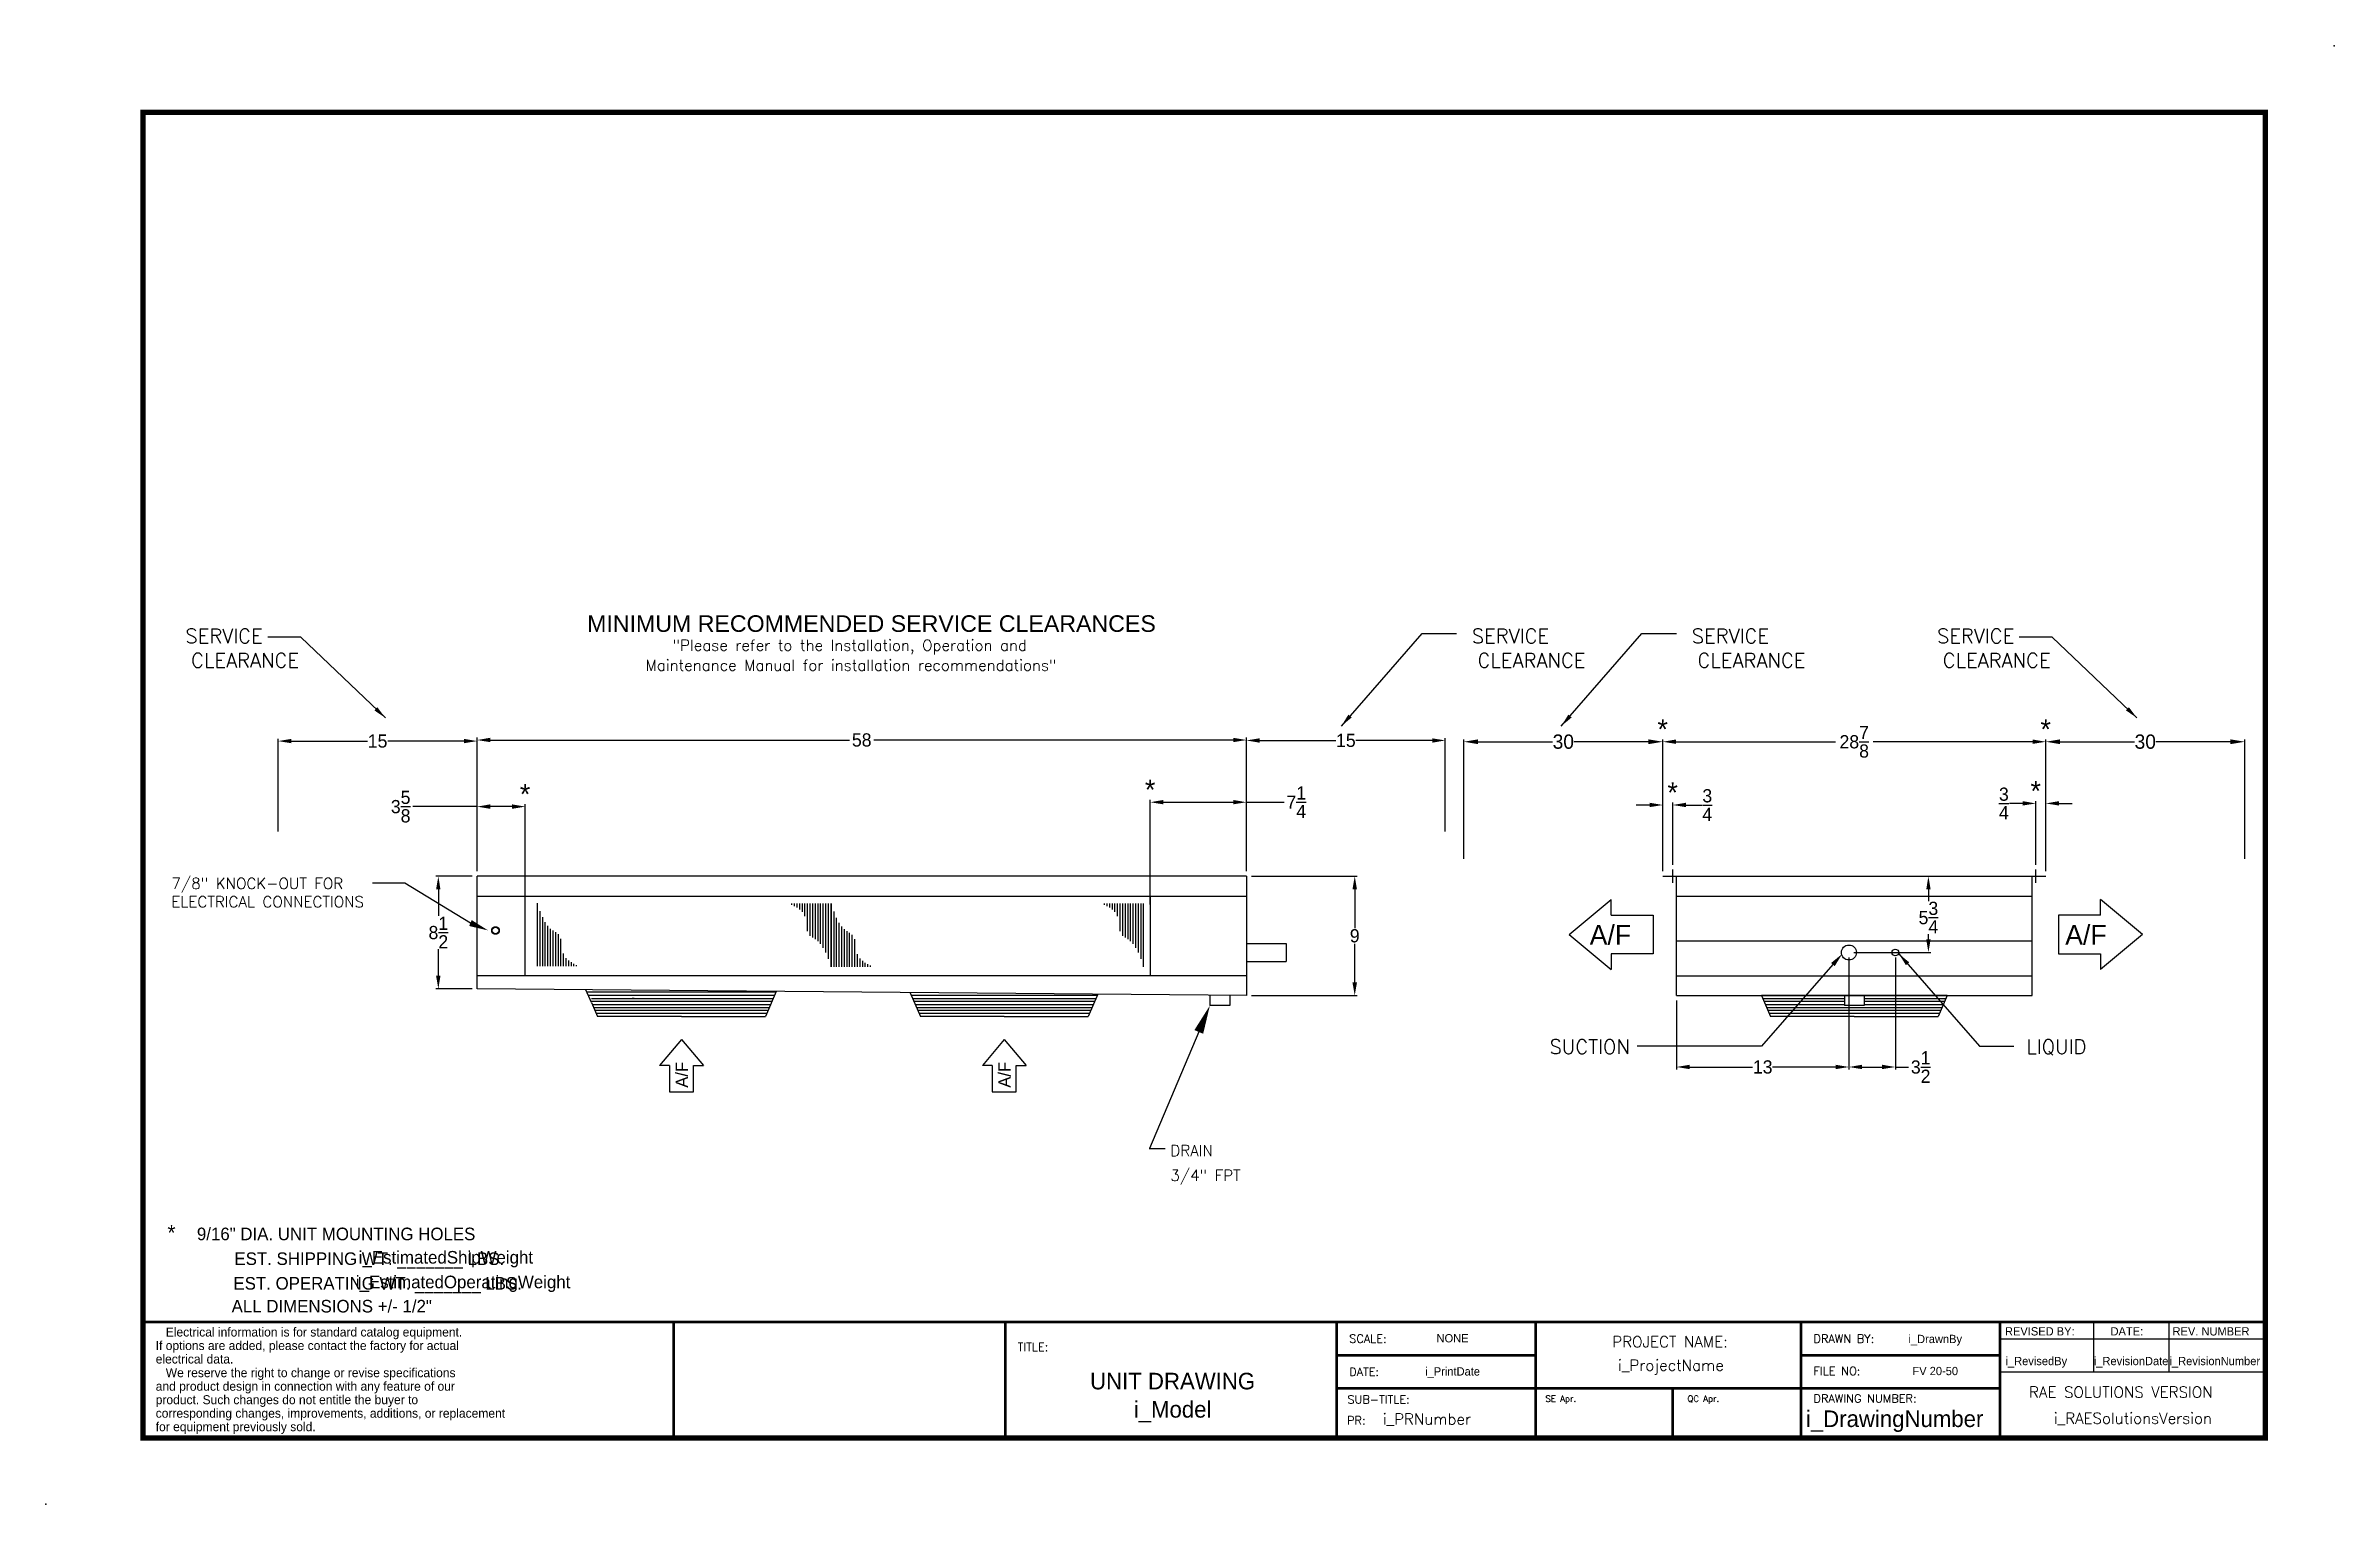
# Model space of a CAD drawing. Extents: x -7 to 165, y -5 to 105.
import ezdxf
from ezdxf.enums import TextEntityAlignment as Align

# ---------------------------------------------------------------- set-up
doc = ezdxf.new("R2010")
doc.units = 0
doc.header["$MEASUREMENT"] = 0
doc.layers.get('0').update_dxf_attribs({"linetype": 'CONTINUOUS'})
doc.layers.get('Defpoints').update_dxf_attribs({"linetype": 'CONTINUOUS'})
doc.layers.add('0 Unit', color=7, linetype='CONTINUOUS')
doc.styles.add('dimentions', font='ARIAL.TTF')
doc.styles.add('SIMPLEX', font='SIMPLEX')
doc.dimstyles.get("Standard").update_dxf_attribs({"dimtxt": 0.996, "dimasz": 0.996, "dimexe": 0.18, "dimexo": 0.375, "dimgap": 0.09, "dimtad": 0, "dimtih": 1, "dimtoh": 1, "dimdec": 3, "dimzin": 0, "dimdsep": 46, "dimlunit": 5, "dimtxsty": 'STANDARD', "dimcen": 0.09, "dimadec": 0, "dimazin": 0, "dimtfac": 1, "dimtdec": 3, "dimtofl": 0, "dimtmove": 0, "dimatfit": 3, "dimfxl": 1, "dimtolj": 1, "dimtzin": 0, "dimarcsym": 0})

# ---------------------------------------------------------------- blocks, each defined once
blk = doc.blocks.new('*D21')
at = {"color": 0, "lineweight": -2}
for p, q in [((25.18, 45.84), (25.18, 52.83)), ((26.18, 52.65), (53.26, 52.65)), ((82.19, 52.65), (55.1, 52.65)), ((83.18, 42.75), (83.18, 52.83))]:
    blk.add_line(p, q, dxfattribs=at)
at = {"color": 0}
for points in [[(26.18, 52.82), (26.18, 52.49), (25.18, 52.65)], [(82.19, 52.82), (82.19, 52.49), (83.18, 52.65)]]:
    blk.add_solid(points, dxfattribs=at)
at = {"layer": 'Defpoints', "color": 0}
for p in [(83.18, 52.65), (25.18, 45.46), (83.18, 42.38)]:
    blk.add_point(p, dxfattribs=at)
at = {"color": 0, "insert": (54.18, 52.65), "char_height": 0.996, "attachment_point": 5}
blk.add_mtext('\\A1;58', dxfattribs=at)
blk = doc.blocks.new('*D15')
at = {"color": 0, "lineweight": -2}
for p, q in [((75.93, 40.25), (75.93, 48.14)), ((76.93, 47.96), (82.19, 47.96)), ((83.18, 45.75), (83.18, 48.14)), ((83.18, 47.96), (86.02, 47.96))]:
    blk.add_line(p, q, dxfattribs=at)
at = {"color": 0}
for points in [[(76.93, 48.13), (76.93, 47.8), (75.93, 47.96)], [(82.19, 48.13), (82.19, 47.8), (83.18, 47.96)]]:
    blk.add_solid(points, dxfattribs=at)
at = {"layer": 'Defpoints', "color": 0}
for p in [(83.18, 47.96), (83.18, 45.38), (75.93, 39.88)]:
    blk.add_point(p, dxfattribs=at)
at = {"color": 0, "insert": (86.94, 47.96), "char_height": 0.996, "attachment_point": 5}
blk.add_mtext('\\A1;7{\\H1x;\\S1/4;}', dxfattribs=at)
blk = doc.blocks.new('*D16')
at = {"color": 0, "lineweight": -2}
for p, q in [((25.18, 47.63), (20.34, 47.63)), ((25.18, 42.75), (25.18, 47.81)), ((27.81, 47.63), (26.18, 47.63)), ((28.81, 40.25), (28.81, 47.81))]:
    blk.add_line(p, q, dxfattribs=at)
at = {"color": 0}
for points in [[(26.18, 47.8), (26.18, 47.46), (25.18, 47.63)], [(27.81, 47.8), (27.81, 47.46), (28.81, 47.63)]]:
    blk.add_solid(points, dxfattribs=at)
at = {"layer": 'Defpoints', "color": 0}
for p in [(25.18, 47.63), (25.18, 42.38), (28.81, 39.88)]:
    blk.add_point(p, dxfattribs=at)
at = {"color": 0, "insert": (19.42, 47.63), "char_height": 0.996, "attachment_point": 5}
blk.add_mtext('\\A1;3{\\H1x;\\S5/8;}', dxfattribs=at)
blk = doc.blocks.new('*D17')
at = {"color": 0, "lineweight": -2}
for p, q in [((83.56, 42.38), (91.53, 42.38)), ((91.35, 41.38), (91.35, 38.46)), ((91.35, 34.37), (91.35, 37.29)), ((83.56, 33.38), (91.53, 33.38))]:
    blk.add_line(p, q, dxfattribs=at)
at = {"color": 0}
for points in [[(91.18, 41.38), (91.52, 41.38), (91.35, 42.38)], [(91.18, 34.37), (91.52, 34.37), (91.35, 33.38)]]:
    blk.add_solid(points, dxfattribs=at)
at = {"layer": 'Defpoints', "color": 0}
for p in [(83.18, 42.38), (83.18, 33.38), (91.35, 33.38)]:
    blk.add_point(p, dxfattribs=at)
at = {"color": 0, "insert": (91.35, 37.88), "char_height": 0.996, "attachment_point": 5}
blk.add_mtext('\\A1;9', dxfattribs=at)
blk = doc.blocks.new('*D18')
at = {"color": 0, "lineweight": -2}
for p, q in [((83.18, 45.75), (83.18, 52.8)), ((84.18, 52.62), (89.93, 52.62)), ((97.19, 52.62), (91.44, 52.62)), ((98.18, 45.75), (98.18, 52.8))]:
    blk.add_line(p, q, dxfattribs=at)
at = {"color": 0}
for points in [[(84.18, 52.78), (84.18, 52.45), (83.18, 52.62)], [(97.19, 52.78), (97.19, 52.45), (98.18, 52.62)]]:
    blk.add_solid(points, dxfattribs=at)
at = {"layer": 'Defpoints', "color": 0}
for p in [(98.18, 52.62), (83.18, 45.38), (98.18, 45.38)]:
    blk.add_point(p, dxfattribs=at)
at = {"color": 0, "insert": (90.68, 52.62), "char_height": 0.996, "attachment_point": 5}
blk.add_mtext('\\A1;15', dxfattribs=at)
blk = doc.blocks.new('*D19')
at = {"color": 0, "lineweight": -2}
for p, q in [((10.18, 45.75), (10.18, 52.75)), ((11.18, 52.57), (16.93, 52.57)), ((24.19, 52.57), (18.44, 52.57)), ((25.18, 45.75), (25.18, 52.75))]:
    blk.add_line(p, q, dxfattribs=at)
at = {"color": 0}
for points in [[(11.18, 52.74), (11.18, 52.41), (10.18, 52.57)], [(24.19, 52.74), (24.19, 52.41), (25.18, 52.57)]]:
    blk.add_solid(points, dxfattribs=at)
at = {"layer": 'Defpoints', "color": 0}
for p in [(25.18, 52.57), (10.18, 45.38), (25.18, 45.38)]:
    blk.add_point(p, dxfattribs=at)
at = {"color": 0, "insert": (17.68, 52.57), "char_height": 0.996, "attachment_point": 5}
blk.add_mtext('\\A1;15', dxfattribs=at)
blk = doc.blocks.new('*D20')
at = {"color": 0, "lineweight": -2}
for p, q in [((24.81, 42.38), (22.08, 42.38)), ((22.26, 41.38), (22.26, 39.38)), ((22.26, 34.87), (22.26, 36.87)), ((24.81, 33.88), (22.08, 33.88))]:
    blk.add_line(p, q, dxfattribs=at)
at = {"color": 0}
for points in [[(22.09, 41.38), (22.42, 41.38), (22.26, 42.38)], [(22.09, 34.87), (22.42, 34.87), (22.26, 33.88)]]:
    blk.add_solid(points, dxfattribs=at)
at = {"layer": 'Defpoints', "color": 0}
for p in [(25.18, 42.38), (22.26, 33.88), (25.18, 33.88)]:
    blk.add_point(p, dxfattribs=at)
at = {"color": 0, "insert": (22.26, 38.13), "char_height": 0.996, "attachment_point": 5}
blk.add_mtext('\\A1;8{\\H1x;\\S1/2;}', dxfattribs=at)
blk = doc.blocks.new('*D22')
at = {"color": 0, "lineweight": -2}
for p, q in [((114.58, 42.75), (114.58, 52.7)), ((115.57, 52.52), (127.6, 52.52)), ((142.46, 52.52), (130.43, 52.52)), ((143.45, 42.75), (143.45, 52.7))]:
    blk.add_line(p, q, dxfattribs=at)
at = {"color": 0}
for points in [[(115.57, 52.69), (115.57, 52.36), (114.58, 52.52)], [(142.46, 52.69), (142.46, 52.36), (143.45, 52.52)]]:
    blk.add_solid(points, dxfattribs=at)
at = {"layer": 'Defpoints', "color": 0}
for p in [(143.45, 52.52), (114.58, 42.38), (143.45, 42.38)]:
    blk.add_point(p, dxfattribs=at)
at = {"color": 0, "insert": (129.01, 52.52), "char_height": 0.996, "attachment_point": 5}
blk.add_mtext('\\A1;28{\\H1x;\\S7/8;}', dxfattribs=at)
blk = doc.blocks.new('*D23')
at = {"color": 0, "lineweight": -2}
for p, q in [((128.61, 35.69), (128.61, 27.81)), ((115.61, 33), (115.61, 27.81)), ((116.6, 27.99), (121.35, 27.99)), ((127.61, 27.99), (122.86, 27.99))]:
    blk.add_line(p, q, dxfattribs=at)
at = {"color": 0}
for points in [[(116.6, 28.16), (116.6, 27.83), (115.61, 27.99)], [(127.61, 28.16), (127.61, 27.83), (128.61, 27.99)]]:
    blk.add_solid(points, dxfattribs=at)
at = {"layer": 'Defpoints', "color": 0}
for p in [(128.61, 36.06), (115.61, 33.38), (128.61, 27.99)]:
    blk.add_point(p, dxfattribs=at)
at = {"color": 0, "insert": (122.11, 27.99), "char_height": 0.996, "attachment_point": 5}
blk.add_mtext('\\A1;13', dxfattribs=at)
blk = doc.blocks.new('*D24')
at = {"color": 0, "lineweight": -2}
for p, q in [((128.61, 36.25), (128.61, 27.81)), ((132.11, 36.25), (132.11, 27.81)), ((129.6, 27.99), (131.11, 27.99)), ((132.11, 27.99), (133.1, 27.99))]:
    blk.add_line(p, q, dxfattribs=at)
at = {"color": 0}
for points in [[(129.6, 28.16), (129.6, 27.83), (128.61, 27.99)], [(131.11, 28.16), (131.11, 27.83), (132.11, 27.99)]]:
    blk.add_solid(points, dxfattribs=at)
at = {"layer": 'Defpoints', "color": 0}
for p in [(128.61, 36.63), (132.11, 36.63), (132.11, 27.99)]:
    blk.add_point(p, dxfattribs=at)
at = {"color": 0, "insert": (134.02, 27.99), "char_height": 0.996, "attachment_point": 5}
blk.add_mtext('\\A1;3{\\H1x;\\S1/2;}', dxfattribs=at)
blk = doc.blocks.new('*D25')
at = {"color": 0, "lineweight": -2}
for p, q in [((115.98, 42.38), (134.78, 42.38)), ((134.6, 41.38), (134.6, 40.51)), ((134.6, 37.62), (134.6, 38.01)), ((128.98, 36.63), (134.78, 36.63))]:
    blk.add_line(p, q, dxfattribs=at)
at = {"color": 0}
for points in [[(134.44, 41.38), (134.77, 41.38), (134.6, 42.38)], [(134.44, 37.62), (134.77, 37.62), (134.6, 36.63)]]:
    blk.add_solid(points, dxfattribs=at)
at = {"layer": 'Defpoints', "color": 0}
for p in [(115.61, 42.38), (128.61, 36.63), (134.6, 36.63)]:
    blk.add_point(p, dxfattribs=at)
at = {"color": 0, "insert": (134.6, 39.26), "char_height": 0.996, "attachment_point": 5}
blk.add_mtext('\\A1;5{\\H1x;\\S3/4;}', dxfattribs=at)
blk = doc.blocks.new('*D26')
at = {"color": 0, "lineweight": -2}
for p, q in [((113.58, 47.75), (112.58, 47.75)), ((114.58, 42.75), (114.58, 47.93)), ((115.33, 43.25), (115.33, 47.93)), ((116.32, 47.75), (117.51, 47.75))]:
    blk.add_line(p, q, dxfattribs=at)
at = {"color": 0}
for points in [[(113.58, 47.92), (113.58, 47.59), (114.58, 47.75)], [(116.32, 47.92), (116.32, 47.59), (115.33, 47.75)]]:
    blk.add_solid(points, dxfattribs=at)
at = {"layer": 'Defpoints', "color": 0}
for p in [(115.33, 47.75), (114.58, 42.38), (115.33, 42.88)]:
    blk.add_point(p, dxfattribs=at)
at = {"color": 0, "insert": (117.93, 47.75), "char_height": 0.996, "attachment_point": 5}
blk.add_mtext('\\A1;{\\H1x;\\S3/4;}', dxfattribs=at)
blk = doc.blocks.new('*D27')
at = {"color": 0, "lineweight": -2}
for p, q in [((141.71, 47.87), (140.71, 47.87)), ((142.7, 43.25), (142.7, 48.05)), ((143.45, 42.75), (143.45, 48.05)), ((144.45, 47.87), (145.44, 47.87))]:
    blk.add_line(p, q, dxfattribs=at)
at = {"color": 0}
for points in [[(141.71, 48.04), (141.71, 47.71), (142.7, 47.87)], [(144.45, 48.04), (144.45, 47.71), (143.45, 47.87)]]:
    blk.add_solid(points, dxfattribs=at)
at = {"layer": 'Defpoints', "color": 0}
for p in [(142.7, 47.87), (142.7, 42.88), (143.45, 42.38)]:
    blk.add_point(p, dxfattribs=at)
at = {"color": 0, "insert": (140.29, 47.87), "char_height": 0.996, "attachment_point": 5}
blk.add_mtext('\\A1;{\\H1x;\\S3/4;}', dxfattribs=at)

msp = doc.modelspace()

# ---------------------------------------------------------------- linework, layer by layer
at = {"color": 0}
for p, q in [((99.5764, 43.6996), (99.5764, 52.7016)), ((100.6554, 52.5216), (106.267, 52.5216)), ((113.4974, 52.5216), (107.8857, 52.5216)), ((114.5764, 43.6996), (114.5764, 52.7016)), ((143.4514, 43.6996), (143.4514, 52.7016)), ((144.5304, 52.5216), (150.142, 52.5216)), ((157.3724, 52.5216), (151.7607, 52.5216)), ((158.4514, 43.6996), (158.4514, 52.7016)), ((25.1811, 44.8762), (25.1811, 45.4621)), ((83.1811, 44.8762), (83.1811, 46.3762)), ((25.1811, 33.8762), (25.1811, 42.3762)), ((58.1306, 42.3762), (25.1811, 42.3762)), ((75.9311, 42.3762), (58.1306, 42.3762)), ((83.1811, 42.3762), (75.9311, 42.3762)), ((83.1811, 42.3762), (75.9311, 42.3762)), ((83.1811, 42.3762), (83.1811, 33.3762)), ((114.5764, 42.3762), (143.4514, 42.3762)), ((114.5764, 42.3762), (115.3264, 42.3762)), ((115.3264, 41.8762), (115.3264, 42.8762)), ((115.6076, 33.3762), (115.6076, 42.3762)), ((115.6076, 42.3762), (142.4201, 42.3762)), ((115.6076, 42.3762), (128.6076, 42.3762)), ((142.4201, 33.3762), (142.4201, 42.3762)), ((142.7014, 41.8762), (142.7014, 42.8762)), ((25.1811, 40.8762), (83.1811, 40.8762)), ((28.8061, 34.8762), (28.8061, 40.8762)), ((29.7104, 40.353), (29.7104, 35.5849)), ((29.9069, 39.7491), (29.9069, 35.5849)), ((48.9207, 40.2194), (48.9207, 40.3131)), ((49.1172, 40.12), (49.1172, 40.3131)), ((49.3138, 40.0081), (49.3138, 40.3131)), ((49.5104, 39.8724), (49.5104, 40.3131)), ((49.7069, 39.6883), (49.7069, 40.3131)), ((49.9035, 39.3572), (49.9035, 40.3131)), ((50.1, 38.2306), (50.1, 40.3131)), ((50.2966, 37.8934), (50.2966, 40.3131)), ((50.4932, 37.7481), (50.4932, 40.3131)), ((50.6897, 37.6228), (50.6897, 40.3131)), ((50.8863, 37.4757), (50.8863, 40.3131)), ((51.0828, 37.2726), (51.0828, 40.3131)), ((51.2794, 36.989), (51.2794, 40.3131)), ((51.4759, 36.6186), (51.4759, 40.3131)), ((51.6725, 36.1489), (51.6725, 40.3131)), ((51.8691, 35.545), (51.8691, 40.3131)), ((51.8691, 40.3131), (51.8691, 35.545)), ((52.0656, 39.7092), (52.0656, 35.545)), ((72.4882, 40.2194), (72.4882, 40.3131)), ((72.6848, 40.12), (72.6848, 40.3131)), ((72.8813, 40.0081), (72.8813, 40.3131)), ((73.0779, 39.8724), (73.0779, 40.3131)), ((73.2745, 39.6883), (73.2745, 40.3131)), ((73.471, 39.3572), (73.471, 40.3131)), ((73.6676, 38.2306), (73.6676, 40.3131)), ((73.8641, 37.8934), (73.8641, 40.3131)), ((74.0607, 37.7481), (74.0607, 40.3131)), ((74.2572, 37.6228), (74.2572, 40.3131)), ((74.4538, 37.4757), (74.4538, 40.3131)), ((74.6504, 37.2726), (74.6504, 40.3131)), ((74.8469, 36.989), (74.8469, 40.3131)), ((75.0435, 36.6186), (75.0435, 40.3131)), ((75.24, 36.1489), (75.24, 40.3131)), ((75.4366, 35.545), (75.4366, 40.3131)), ((75.9311, 40.8762), (75.9311, 34.8762)), ((107.5071, 37.9891), (110.6767, 40.6303)), ((110.6767, 39.4418), (110.6767, 40.6303)), ((115.6076, 40.8762), (142.4201, 40.8762)), ((115.6076, 40.8762), (142.4201, 40.8762)), ((115.6076, 40.8762), (128.6076, 40.8762)), ((150.754, 37.9891), (147.5844, 40.6303)), ((147.5844, 39.4418), (147.5844, 40.6303)), ((30.1035, 39.2794), (30.1035, 35.5849)), ((30.3, 38.909), (30.3, 35.5849)), ((30.4966, 38.6254), (30.4966, 35.5849)), ((30.6932, 38.4223), (30.6932, 35.5849)), ((30.8897, 38.2752), (30.8897, 35.5849)), ((31.0863, 38.1499), (31.0863, 35.5849)), ((31.2828, 38.0046), (31.2828, 35.5849)), ((52.2622, 39.2395), (52.2622, 35.545)), ((52.4587, 38.8691), (52.4587, 35.545)), ((52.6553, 38.5855), (52.6553, 35.545)), ((52.8519, 38.3824), (52.8519, 35.545)), ((53.0484, 38.2354), (53.0484, 35.545)), ((53.245, 38.11), (53.245, 35.545)), ((53.4415, 37.9647), (53.4415, 35.545)), ((107.5071, 37.9891), (110.6767, 35.3479)), ((110.6767, 39.4418), (113.8463, 39.4418)), ((113.8463, 39.4418), (113.8463, 36.5364)), ((144.4148, 39.4418), (144.4148, 36.5364)), ((147.5844, 39.4418), (144.4148, 39.4418)), ((150.754, 37.9891), (147.5844, 35.3479)), ((31.4794, 37.6674), (31.4794, 35.5849)), ((31.676, 36.5408), (31.676, 35.5849)), ((53.6381, 37.6275), (53.6381, 35.545)), ((53.8346, 36.501), (53.8346, 35.545)), ((83.1811, 37.3137), (86.1811, 37.3137)), ((86.1811, 37.3137), (86.1811, 35.9387)), ((110.6767, 36.5364), (110.6767, 35.3479)), ((113.8463, 36.5364), (110.6767, 36.5364)), ((115.6076, 37.5012), (142.4201, 37.5012)), ((144.4148, 36.5364), (147.5844, 36.5364)), ((147.5844, 36.5364), (147.5844, 35.3479)), ((83.1811, 34.8762), (25.1811, 34.8762)), ((31.8725, 36.2097), (31.8725, 35.5849)), ((32.0691, 36.0256), (32.0691, 35.5849)), ((32.2656, 35.8899), (32.2656, 35.5849)), ((32.4622, 35.778), (32.4622, 35.5849)), ((32.6588, 35.6786), (32.6588, 35.5849)), ((54.0312, 36.1698), (54.0312, 35.545)), ((54.2278, 35.9857), (54.2278, 35.545)), ((54.4243, 35.85), (54.4243, 35.545)), ((54.6209, 35.7381), (54.6209, 35.545)), ((54.8174, 35.6388), (54.8174, 35.545)), ((83.1811, 35.9387), (86.1811, 35.9387)), ((115.6076, 34.8762), (142.4201, 34.8762)), ((83.1811, 33.3762), (25.1811, 33.8762)), ((33.8178, 32.8522), (33.3697, 33.8056)), ((33.4426, 33.6504), (47.7108, 33.6504)), ((33.5602, 33.4004), (47.6036, 33.4004)), ((47.3997, 32.9246), (33.7868, 32.9246)), ((33.8178, 33.1504), (47.4965, 33.1504)), ((33.8178, 32.8522), (34.2707, 31.7956)), ((37.0269, 33.1504), (36.8767, 33.1504)), ((47.7243, 33.6819), (46.9159, 31.7956)), ((57.8356, 33.5947), (58.6067, 31.7956)), ((57.9189, 33.4004), (71.9396, 33.4004)), ((58.026, 33.1504), (71.8325, 33.1504)), ((71.7357, 32.9246), (58.1228, 32.9246)), ((71.9707, 33.4728), (71.2518, 31.7956)), ((80.4311, 33.3999), (80.4311, 32.6262)), ((81.9311, 33.387), (81.9311, 32.6262)), ((115.6076, 33.3762), (142.4201, 33.3762)), ((136.0139, 33.3762), (122.0138, 33.3762)), ((122.0138, 33.3762), (122.6913, 31.7956)), ((122.1106, 33.1504), (128.2639, 33.1504)), ((128.2639, 32.9246), (122.2074, 32.9246)), ((128.2639, 33.3762), (128.2639, 32.6262)), ((129.7639, 33.3762), (129.7639, 32.6262)), ((129.7639, 33.1504), (135.9171, 33.1504)), ((135.8203, 32.9246), (129.7639, 32.9246)), ((136.0139, 33.3762), (135.3364, 31.7956)), ((33.8836, 32.6988), (47.303, 32.6988)), ((33.9804, 32.473), (47.2062, 32.473)), ((47.1094, 32.2472), (34.0771, 32.2472)), ((47.0126, 32.0214), (34.1739, 32.0214)), ((40.5933, 31.7956), (34.2707, 31.7956)), ((40.5933, 31.7956), (46.69, 31.7956)), ((46.69, 31.7956), (46.9159, 31.7956)), ((58.2196, 32.6988), (71.6389, 32.6988)), ((58.3163, 32.473), (71.5421, 32.473)), ((71.4454, 32.2472), (58.4131, 32.2472)), ((71.3486, 32.0214), (58.5099, 32.0214)), ((64.9292, 31.7956), (58.6067, 31.7956)), ((64.9292, 31.7956), (71.026, 31.7956)), ((71.026, 31.7956), (71.2518, 31.7956)), ((81.9311, 32.6262), (80.4311, 32.6262)), ((122.3042, 32.6988), (128.2639, 32.6988)), ((122.4009, 32.473), (135.6268, 32.473)), ((135.53, 32.2472), (122.4977, 32.2472)), ((135.4332, 32.0214), (122.5945, 32.0214)), ((129.0139, 31.7956), (122.6913, 31.7956)), ((129.7639, 32.6262), (128.2639, 32.6262)), ((129.0139, 31.7956), (135.1106, 31.7956)), ((129.7639, 32.6988), (135.7235, 32.6988)), ((135.1106, 31.7956), (135.3364, 31.7956)), ((40.5933, 30.0767), (38.9425, 28.0957)), ((40.5933, 30.0767), (42.244, 28.0957)), ((64.9292, 30.0767), (63.2785, 28.0957)), ((64.9292, 30.0767), (66.58, 28.0957)), ((79.5925, 30.6356), (75.8887, 21.8442)), ((39.6853, 28.0957), (38.9425, 28.0957)), ((39.6853, 28.0957), (39.6853, 26.1147)), ((41.5012, 26.1147), (41.5012, 28.0957)), ((41.5012, 28.0957), (42.244, 28.0957)), ((64.0213, 28.0957), (63.2785, 28.0957)), ((64.0213, 28.0957), (64.0213, 26.1147)), ((65.8372, 26.1147), (65.8372, 28.0957)), ((65.8372, 28.0957), (66.58, 28.0957)), ((39.6853, 26.1147), (41.5012, 26.1147)), ((64.0213, 26.1147), (65.8372, 26.1147)), ((75.8491, 21.8442), (77.0591, 21.8442)), ((40.0002, 0.0001), (40.0002, 8.7501)), ((65.0002, 0.0001), (65.0002, 8.7501)), ((90.0001, 8.7501), (140, 8.7501)), ((90.0001, 0.0001), (90.0001, 8.7501)), ((105.0001, 8.7501), (105.0001, 0.0001)), ((125.0001, 8.7501), (125.0001, 3.7501)), ((140, 8.7501), (140, 0.0001)), ((140, 8.7501), (160, 8.7501)), ((140, 8.7501), (140, 7.5001)), ((147.0569, 8.7501), (147.0569, 5.0001)), ((152.74, 8.7501), (152.74, 5.0001)), ((140, 7.5001), (160, 7.5001)), ((105.0001, 6.2501), (90.0001, 6.2501)), ((125.0001, 6.2501), (140, 6.2501)), ((125.0001, 3.7501), (125.0001, 6.2501)), ((140, 3.7501), (90.0001, 3.7501)), ((115.3126, 3.7501), (115.3126, 0.0001)), ((125.0001, 3.7501), (125.0001, 0.0001)), ((140, 5.0001), (160, 5.0001))]:
    msp.add_line(p, q, dxfattribs=at)
for points, const_width in [([(0.0003, 0.0001), (160, 0.0001), (160, 99.9999), (0.0003, 99.9999), (0.0003, 0.0001)], 0.4), ([(40.2367, 8.7501), (0.0003, 8.7501)], 0.2), ([(160, 8.7501), (40.0002, 8.7501), (40.0002, 0.0001)], 0.2), ([(65.0002, 8.7501), (65.0002, 0.0001)], 0.2), ([(90.0001, 8.7501), (90.0001, 0.0001)], 0.2), ([(105.0001, 8.7501), (105.0001, 0.0001)], 0.2), ([(125.0001, 8.7501), (125.0001, 0.0001)], 0.2), ([(140, 0.0001), (140, 8.7501), (160, 8.7501)], 0.2), ([(105.0001, 6.2501), (90.0001, 6.2501)], 0.2), ([(140, 6.2501), (125.0001, 6.2501), (125.0001, 0.0001)], 0.2), ([(140, 3.7501), (90.0001, 3.7501)], 0.2), ([(115.3126, 3.7501), (115.3126, 0.0001)], 0.2)]:
    msp.add_lwpolyline(points, dxfattribs=dict(at, const_width=const_width))
msp.add_lwpolyline([(127.4015, 35.715), (122.0276, 29.5547), (112.6418, 29.5547)], dxfattribs=at)
for centre, radius in [((26.5702, 38.2849), 0.2884), ((26.5702, 38.2849), 0.2465), ((26.5702, 38.2849), 0.2465), ((128.6076, 36.6262), 0.5625), ((132.1076, 36.6262), 0.25)]:
    msp.add_circle(centre, radius, dxfattribs=at)
for p in [(165.1984, 105.0134), (140, 0.0001), (-7.3372, -4.9866)]:
    msp.add_point(p, dxfattribs=at)
for points in [[(100.6554, 52.7014), (100.6554, 52.3417), (99.5764, 52.5216)], [(113.4974, 52.7014), (113.4974, 52.3417), (114.5764, 52.5216)], [(144.5304, 52.7014), (144.5304, 52.3417), (143.4514, 52.5216)], [(157.3724, 52.7014), (157.3724, 52.3417), (158.4514, 52.5216)], [(127.266, 35.8333), (128.1108, 36.5281), (127.537, 35.5968)], [(79.2608, 30.7754), (79.9243, 30.4959), (80.4311, 32.6262)]]:
    msp.add_solid(points, dxfattribs=at)
at = {"layer": '0 Unit', "color": 0}
msp.add_lwpolyline([(24.6791, 38.8475), (19.7361, 41.8525), (17.3046, 41.8525)], dxfattribs=at)
msp.add_solid([(24.7722, 39.0709), (26.0197, 38.2885), (24.5859, 38.6241)], dxfattribs=at)
at = {"layer": 'Defpoints', "color": 0, "linetype": 'ByBlock'}
msp.add_point((86.1811, 36.6262), dxfattribs=at)

# ---------------------------------------------------------------- texts
at = {"color": 0, "style": 'SIMPLEX'}
for s, p in [('SERVICE', (9.0178, 60.4972)), ('SERVICE', (106.0067, 60.4972)), ('SERVICE', (122.5909, 60.4972)), ('SERVICE', (141.0745, 60.4972)), ('CLEARANCE', (11.7602, 58.6573)), ('CLEARANCE', (108.7492, 58.6573)), ('CLEARANCE', (125.3334, 58.6573)), ('CLEARANCE', (143.8169, 58.6573)), ('SUCTION', (112.0964, 29.5152)), ('LIQUID', (146.5143, 29.5152))]:
    msp.add_text(s, height=1.079, dxfattribs=at).set_placement(p, align=Align.MIDDLE_RIGHT)
at = {"color": 0, "lineweight": 30}
for s, height, style, p in [('MINIMUM RECOMMENDED SERVICE CLEARANCES', 1.249998, 'dimentions', (33.4747, 60.8096)), ('SE Apr.', 0.46875, 'SIMPLEX', (105.7344, 2.7398)), ('QC Apr.', 0.46875, 'SIMPLEX', (116.4403, 2.7398))]:
    msp.add_text(s, height=height, dxfattribs=dict(at, style=style)).set_placement(p)
at = {"color": 0, "style": 'SIMPLEX'}
for s, p in [('Maintenance Manual for installation recommendations"', (53.3748, 57.8754)), ('"Please refer to the Installation, Operation and', (53.2758, 59.3798)), ('PROJECT NAME:', (115.1256, 6.8543)), ('i_ProjectName', (115.1887, 5.0777)), ('i_RAESolutionsVersion', (150.0206, 1.0817))]:
    msp.add_text(s, height=0.829999, dxfattribs=at).set_placement(p, align=Align.CENTER)
at = {"color": 0}
for s, height, p in [('*', 1.5199, (114.5692, 52.7027)), ('*', 1.5199, (143.4442, 52.7027)), ('*', 1.5199, (28.799, 47.8117)), ('*', 1.5199, (75.924, 48.1454)), ('*', 1.5199, (115.3192, 47.9337)), ('*', 1.5199, (142.6942, 48.053)), ('*', 1.1692, (2.1405, 14.909)), ('EST. SHIPPING WT. _______ LBS.', 0.949998, (17.0542, 13.0584)), ('i_EstimatedShipWeight', 0.951089, (22.8284, 13.1622)), ('EST. OPERATING WT. _______ LBS.', 0.949998, (17.685, 11.2002)), ('i_EstimatedOperatingWeight', 0.949998, (24.1283, 11.304)), ('ALL DIMENSIONS +/- 1/2"', 0.949998, (14.2259, 9.4761)), ('NONE', 0.625, (98.7269, 7.2206)), ('i_DrawnBy', 0.625, (135.1174, 7.167)), ('i_PrintDate', 0.624999, (98.7269, 4.7206)), ('FV 20-50', 0.625, (135.1174, 4.7489)), ('i_RevisedBy', 0.624999, (142.7389, 5.5014)), ('i_RevisionDate', 0.624999, (149.8841, 5.5014)), ('i_RevisionNumber', 0.624999, (156.1956, 5.5014)), ('UNIT DRAWING', 1.249998, (77.6183, 3.6767)), ('i_Model', 1.25, (77.6183, 1.5463)), ('i_DrawingNumber', 1.249998, (132.0565, 0.8364))]:
    msp.add_text(s, height=height, dxfattribs=at).set_placement(p, align=Align.CENTER)
for s, height, p in [('A/F', 1.5, (109.0656, 37.2069)), ('A/F', 1.5, (144.9153, 37.2069)), ('9/16" DIA. UNIT MOUNTING HOLES', 0.949998, (4.0575, 14.9255)), ('REVISED BY:', 0.624999, (140.3752, 7.7425)), ('DATE:', 0.625, (148.3341, 7.7425)), ('REV. NUMBER', 0.624999, (153.0079, 7.7425))]:
    msp.add_text(s, height=height, dxfattribs=at).set_placement(p)
for p in [(41.0821, 26.4275), (65.4181, 26.4275)]:
    msp.add_text('A/F', height=0.9375, rotation=90, dxfattribs=at).set_placement(p)
at = {"color": 0, "style": 'SIMPLEX'}
for s, height, p in [('DRAIN', 0.83, (77.4535, 21.2724)), ('3/4" FPT', 0.83, (77.4535, 19.3974)), ('TITLE:', 0.625, (65.9377, 6.5626)), ('SCALE:', 0.625, (90.9376, 7.1876)), ('DRAWN BY:', 0.625, (125.9376, 7.1876)), ('DATE:', 0.625, (90.9376, 4.6876)), ('FILE NO:', 0.625, (125.9376, 4.748)), ('RAE SOLUTIONS VERSION', 0.829999, (142.1912, 3.0538)), ('SUB-TITLE:', 0.625, (90.8022, 2.6)), ('i_PRNumber', 0.83, (93.4706, 1.0195)), ('DRAWING NUMBER:', 0.624999, (125.9376, 2.6759))]:
    msp.add_text(s, height=height, dxfattribs=at).set_placement(p)
at = {"color": 0, "lineweight": 25}
for s, p in [('If options are added, please contact the factory for actual', (0.9521, 6.6438)), ('   Electrical information is for standard catalog equipment.', (0.9521, 7.6621)), ('electrical data.', (0.9521, 5.6254)), ('   We reserve the right to change or revise specifications', (0.9521, 4.5943)), ('and product design in connection with any feature of our', (0.9521, 3.5759)), ('corresponding changes, improvements, additions, or replacement ', (0.9521, 1.5393)), ('product. Such changes do not entitle the buyer to', (0.9521, 2.5576)), ('for equipment previously sold.', (0.9521, 0.521))]:
    msp.add_text(s, height=0.678883, dxfattribs=at).set_placement(p)
at = {"color": 0, "style": 'SIMPLEX'}
msp.add_text('PR:', height=0.625, dxfattribs=at).set_placement((92.162, 1.0195), align=Align.RIGHT)
at = {"color": 0, "char_height": 1.079, "attachment_point": 5}
for insert in [(107.0764, 52.5216), (150.9514, 52.5216)]:
    msp.add_mtext('30', dxfattribs=dict(at, insert=insert))
at = {"color": 0, "insert": (2.1375, 41.1401), "char_height": 0.83, "attachment_point": 4, "style": 'SIMPLEX'}
msp.add_mtext('{7/8" KNOCK-OUT FOR}\\P{ELECTRICAL CONNECTIONS}', dxfattribs=at)

# ---------------------------------------------------------------- dimensions: what is measured, and where the dimension line sits
at = {"color": 0}
for base, p1, p2, picture, middle in [((143.4514, 52.5216), (114.5764, 42.3762), (143.4514, 42.3762), '*D22', (129.0139, 52.5216)), ((25.1811, 52.5745), (10.1811, 45.3762), (25.1811, 45.3762), '*D19', (17.6811, 52.5745)), ((142.7014, 47.8718), (143.4514, 42.3762), (142.7014, 42.8762), '*D27', (140.2874, 47.8718)), ((132.1076, 27.9928), (128.6076, 36.6262), (132.1076, 36.6262), '*D24', (134.0236, 27.9928)), ((128.6076, 27.9928), (115.6076, 33.3762), (128.6076, 36.0637), '*D23', (122.1076, 27.9928))]:
    dim = msp.add_linear_dim(base=base, p1=p1, p2=p2, dimstyle='Standard', dxfattribs=at)
    dim.commit()
    dim.dimension.update_dxf_attribs({"geometry": picture, "text_midpoint": middle})
for base, p1, p2, picture, middle in [((83.1811, 52.6542), (25.1811, 45.4621), (83.1811, 42.3762), '*D21', (54.1811, 52.6542)), ((98.1811, 52.6159), (83.1811, 45.3762), (98.1811, 45.3762), '*D18', (90.6811, 52.6159)), ((25.1811, 47.6306), (28.8061, 39.8762), (25.1811, 42.3762), '*D16', (19.4245, 47.6306)), ((83.1811, 47.9642), (75.9311, 39.8762), (83.1811, 45.3762), '*D15', (86.9378, 47.9642)), ((115.3264, 47.7526), (114.5764, 42.3762), (115.3264, 42.8762), '*D26', (117.934, 47.7526))]:
    dim = msp.add_linear_dim(base=base, p1=p1, p2=p2, dimstyle='Standard', dxfattribs=at)
    dim.commit()
    dim.dimension.update_dxf_attribs({"geometry": picture, "text_midpoint": middle, "dimtype": 160})
for base, p1, p2, picture, middle in [((22.2571, 33.8762), (25.1811, 42.3762), (25.1811, 33.8762), '*D20', (22.2571, 38.1262)), ((91.3505, 33.3762), (83.1811, 42.3762), (83.1811, 33.3762), '*D17', (91.3505, 37.8762))]:
    dim = msp.add_linear_dim(base=base, p1=p1, p2=p2, angle=90, dimstyle='Standard', dxfattribs=at)
    dim.commit()
    dim.dimension.update_dxf_attribs({"geometry": picture, "text_midpoint": middle})
dim = msp.add_linear_dim(base=(134.6022, 36.6262), p1=(115.6076, 42.3762), p2=(128.6076, 36.6262), angle=90, dimstyle='Standard', dxfattribs=at)
dim.commit()
dim.dimension.update_dxf_attribs({"geometry": '*D25', "text_midpoint": (134.6022, 39.2612), "dimtype": 160})

# ---------------------------------------------------------------- leaders
for points in [[(18.2694, 54.3196), (11.8869, 60.3965), (9.3938, 60.3965)], [(90.3408, 53.7081), (96.424, 60.6815), (99.0169, 60.6815)], [(106.9249, 53.7081), (113.0082, 60.6815), (115.6011, 60.6815)], [(150.3261, 54.3196), (143.9436, 60.3965), (141.4505, 60.3965)], [(132.3742, 36.5281), (138.4575, 29.5547), (141.0503, 29.5547)]]:
    msp.add_leader(points, dimstyle='Standard', override={"dimgap": 0.09, "dimtad": 0}, dxfattribs=at)

doc.saveas('drawing.dxf')
